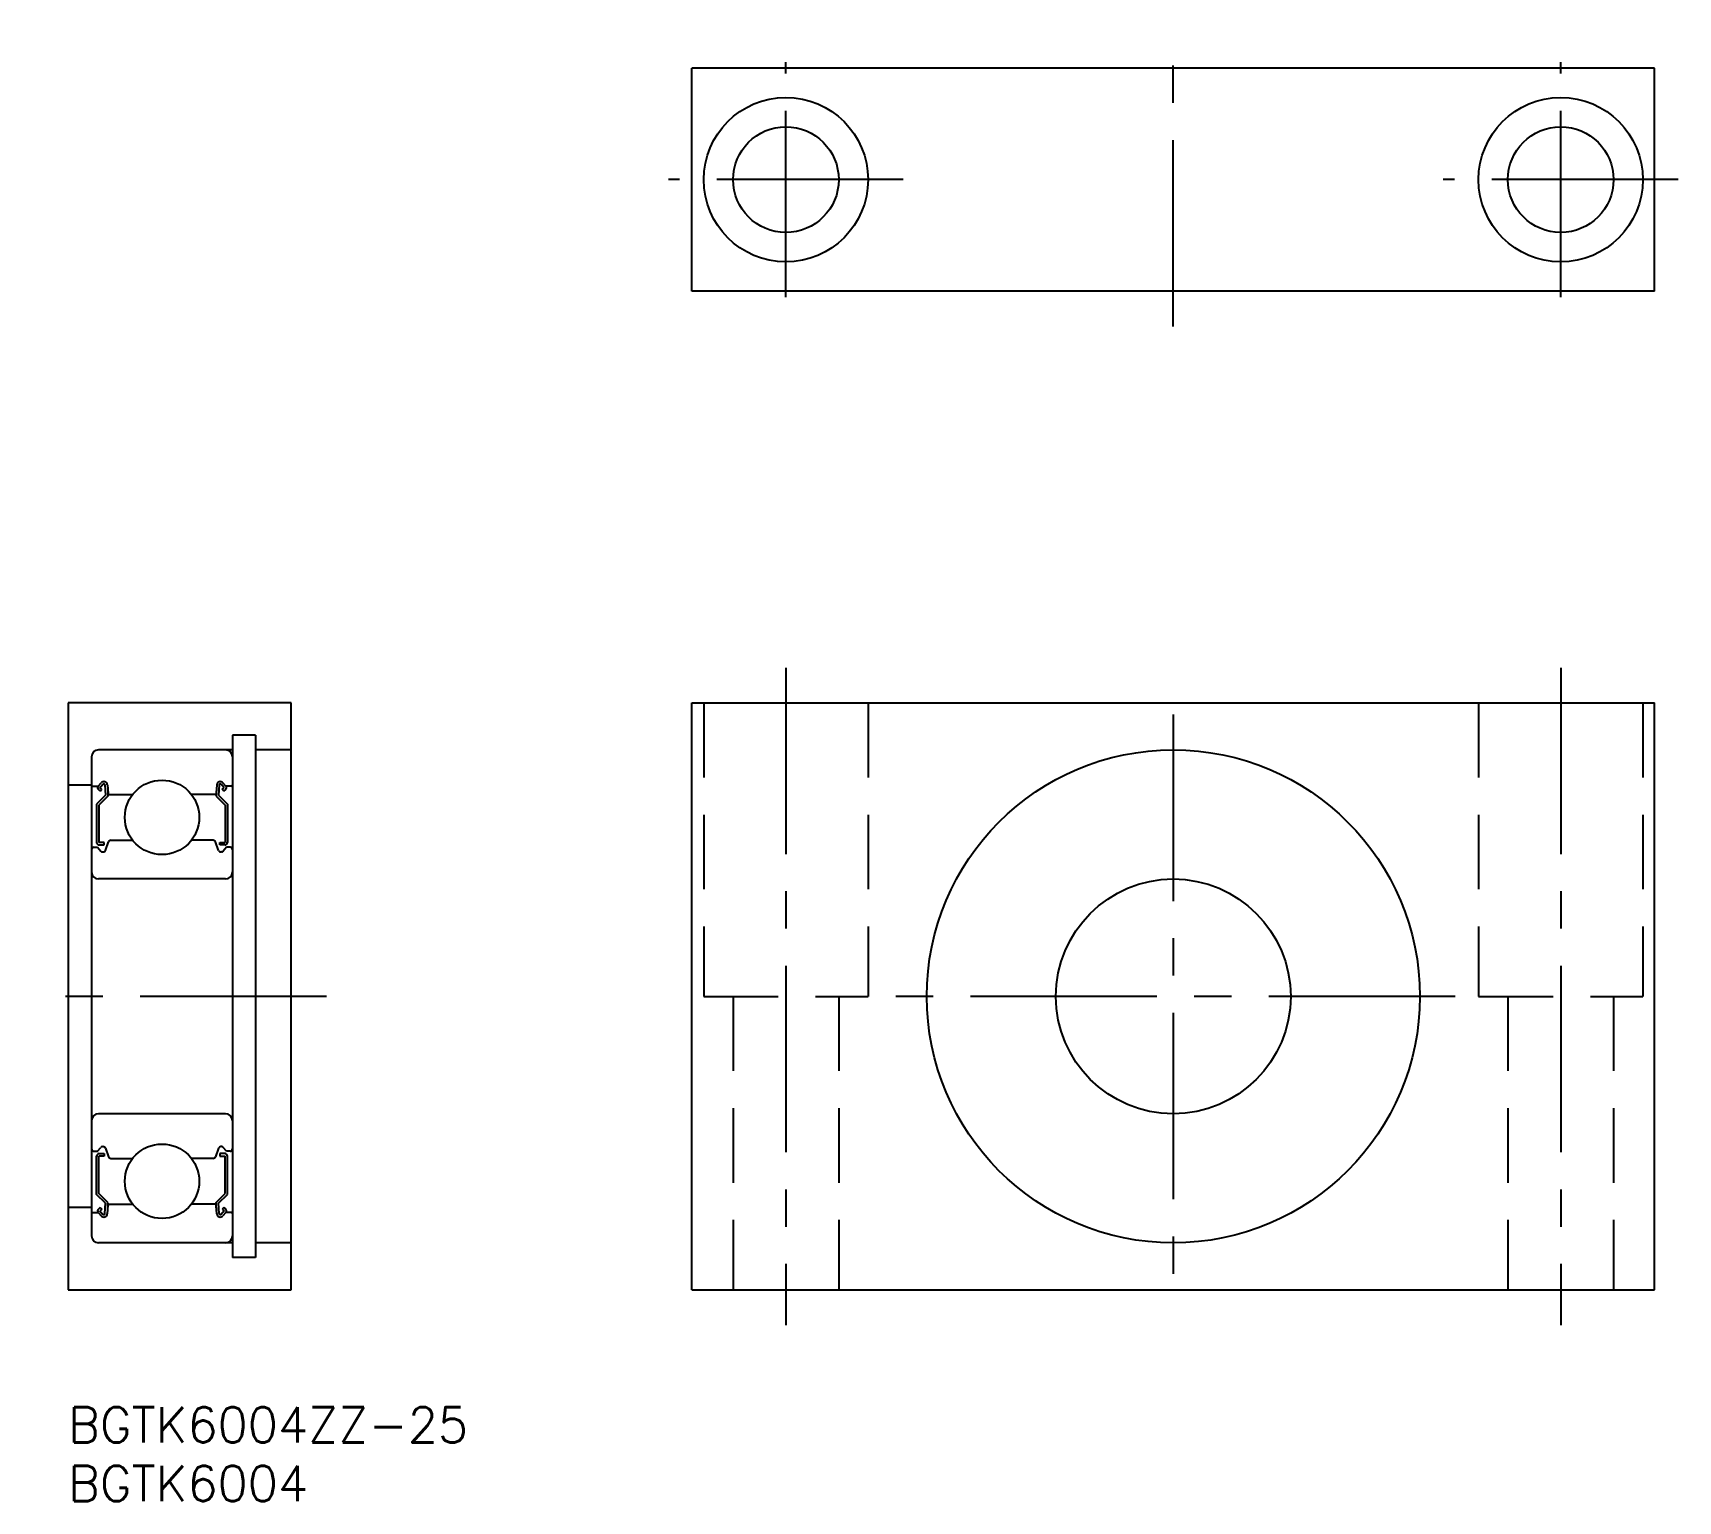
# Model space of a CAD drawing. Extents: x -3 to 137, y -8 to 117.
import ezdxf

# ---------------------------------------------------------------- set-up
doc = ezdxf.new("R2010")
doc.units = 0
doc.header["$LTSCALE"] = 0.5
doc.linetypes.add('CENTER', pattern=[50.8, 31.75, -6.35, 6.35, -6.35])
doc.linetypes.add('DASHED', pattern=[19.05, 12.7, -6.35])
for name, color, linetype in [('MSM_CENTER', 1, 'CENTER'), ('MSM_CONTINUOUS', 7, 'CONTINUOUS'), ('MSM_DASHED', 4, 'DASHED'), ('MSM_PART_NUMBER', 7, 'CONTINUOUS')]:
    doc.layers.add(name, color=color, linetype=linetype)
doc.styles.get("Standard").update_dxf_attribs({"font": 'txt.shx', "height": 3, "bigfont": 'bigfont.shx'})

# ---------------------------------------------------------------- blocks, each defined once
blk = doc.blocks.new('*U6')
at = {"layer": 'MSM_PART_NUMBER'}
blk.add_text('BGTK6004ZZ-25', height=3, dxfattribs=at).set_placement((0, -3))
blk = doc.blocks.new('*U7')
at = {"layer": 'MSM_PART_NUMBER'}
blk.add_text('BGTK6004', height=3, dxfattribs=at).set_placement((0, -8))

msp = doc.modelspace()

# ---------------------------------------------------------------- linework, layer by layer
at = {"layer": 'MSM_CENTER'}
for p, q in [((94.14, 92.08), (94.14, 117.08)), ((61.14, 94.58), (61.14, 114.58)), ((127.14, 94.58), (127.14, 114.58)), ((71.14, 104.58), (51.14, 104.58)), ((137.14, 104.58), (117.14, 104.58)), ((61.14, 63), (61.14, 7)), ((127.14, 63), (127.14, 7)), ((94.14, 59), (94.14, 11)), ((22, 35), (-3, 35)), ((118.14, 35), (70.14, 35))]:
    msp.add_line(p, q, dxfattribs=at)
at = {"layer": 'MSM_CONTINUOUS'}
for p, q in [((53.14, 95.08), (53.14, 114.08)), ((135.14, 114.08), (53.14, 114.08)), ((135.14, 95.08), (135.14, 114.08)), ((135.14, 95.08), (53.14, 95.08)), ((0, 60), (0, 10)), ((19, 60), (0, 60)), ((19, 10), (19, 60)), ((53.14, 10), (53.14, 60)), ((53.14, 60), (135.14, 60)), ((135.14, 10), (135.14, 60)), ((14, 57.25), (14, 12.75)), ((15.95, 57.25), (14, 57.25)), ((15.95, 57.25), (15.95, 12.75)), ((2, 55.4), (2, 14.6)), ((14, 56), (2.6, 56)), ((19, 56), (15.95, 56)), ((2, 53), (0, 53)), ((2.1, 52.9), (2.56, 52.9)), ((3.18, 52.13), (2.43, 51.38)), ((2.56, 52.9), (2.81, 53.2)), ((2.74, 52.49), (2.58, 52.62)), ((3.38, 52.05), (2.63, 51.3)), ((2.71, 52.77), (2.96, 53.07)), ((2.87, 52.64), (2.71, 52.77)), ((2.74, 52.49), (2.87, 52.64)), ((3.14, 53.01), (3.18, 52.13)), ((3.34, 53.03), (3.4, 52.29)), ((3.38, 52.52), (3.38, 52.05)), ((3.5, 52.2), (5.49, 52.2)), ((12.5, 52.2), (10.51, 52.2)), ((12.66, 53.03), (12.6, 52.29)), ((12.62, 52.52), (12.62, 52.05)), ((12.62, 52.05), (13.37, 51.3)), ((12.86, 53.01), (12.82, 52.13)), ((12.82, 52.13), (13.57, 51.38)), ((13.29, 52.77), (13.04, 53.07)), ((13.13, 52.64), (13.29, 52.77)), ((13.26, 52.49), (13.13, 52.64)), ((13.44, 52.9), (13.19, 53.2)), ((13.26, 52.49), (13.42, 52.62)), ((13.9, 52.9), (13.44, 52.9)), ((2.43, 51.38), (2.43, 48.1)), ((2.63, 51.3), (2.63, 48.1)), ((13.37, 51.3), (13.37, 48.1)), ((13.57, 51.38), (13.57, 48.1)), ((2.2, 47.7), (2.5, 47.7)), ((2.5, 47.7), (2.78, 47.37)), ((3.08, 48.1), (2.63, 48.1)), ((2.63, 47.9), (3.08, 47.9)), ((3.08, 47.9), (3.08, 48.1)), ((3.18, 47.43), (3.45, 48.17)), ((3.64, 48.3), (5.49, 48.3)), ((12.36, 48.3), (10.51, 48.3)), ((12.82, 47.43), (12.55, 48.17)), ((12.92, 48.1), (13.37, 48.1)), ((12.92, 47.9), (12.92, 48.1)), ((13.37, 47.9), (12.92, 47.9)), ((13.5, 47.7), (13.22, 47.37)), ((13.8, 47.7), (13.5, 47.7)), ((2.93, 47.3), (2.99, 47.3)), ((13.07, 47.3), (13.01, 47.3)), ((13.4, 45), (2.6, 45)), ((13.4, 25), (2.6, 25)), ((2.2, 21.8), (2.5, 21.8)), ((2.43, 18.12), (2.43, 21.4)), ((2.5, 21.8), (2.78, 22.13)), ((2.63, 21.6), (3.08, 21.6)), ((2.63, 18.2), (2.63, 21.4)), ((3.08, 21.4), (2.63, 21.4)), ((2.93, 22.2), (2.99, 22.2)), ((3.08, 21.6), (3.08, 21.4)), ((3.18, 22.07), (3.45, 21.33)), ((3.64, 21.2), (5.49, 21.2)), ((12.36, 21.2), (10.51, 21.2)), ((12.82, 22.07), (12.55, 21.33)), ((12.92, 21.6), (12.92, 21.4)), ((13.37, 21.6), (12.92, 21.6)), ((12.92, 21.4), (13.37, 21.4)), ((13.07, 22.2), (13.01, 22.2)), ((13.5, 21.8), (13.22, 22.13)), ((13.37, 18.2), (13.37, 21.4)), ((13.8, 21.8), (13.5, 21.8)), ((13.57, 18.12), (13.57, 21.4)), ((2, 17), (0, 17)), ((3.18, 17.37), (2.43, 18.12)), ((2.74, 17.01), (2.58, 16.88)), ((3.38, 17.45), (2.63, 18.2)), ((2.87, 16.86), (2.71, 16.73)), ((2.74, 17.01), (2.87, 16.86)), ((3.14, 16.49), (3.18, 17.37)), ((3.34, 16.47), (3.4, 17.21)), ((3.38, 16.98), (3.38, 17.45)), ((3.5, 17.3), (5.49, 17.3)), ((12.5, 17.3), (10.51, 17.3)), ((12.66, 16.47), (12.6, 17.21)), ((12.62, 17.45), (13.37, 18.2)), ((12.62, 16.98), (12.62, 17.45)), ((12.82, 17.37), (13.57, 18.12)), ((12.86, 16.49), (12.82, 17.37)), ((13.26, 17.01), (13.13, 16.86)), ((13.13, 16.86), (13.29, 16.73)), ((13.26, 17.01), (13.42, 16.88)), ((2.1, 16.6), (2.56, 16.6)), ((2.56, 16.6), (2.81, 16.3)), ((2.71, 16.73), (2.96, 16.43)), ((13.29, 16.73), (13.04, 16.43)), ((13.44, 16.6), (13.19, 16.3)), ((13.9, 16.6), (13.44, 16.6)), ((14, 14), (2.6, 14)), ((15.95, 12.75), (14, 12.75)), ((19, 14), (15.95, 14)), ((0, 10), (19, 10)), ((53.14, 10), (135.14, 10))]:
    msp.add_line(p, q, dxfattribs=at)
for centre, radius in [((61.14, 104.58), 7), ((127.14, 104.58), 7), ((61.14, 104.58), 4.5), ((127.14, 104.58), 4.5), ((94.14, 35), 21), ((8, 50.25), 3.17), ((94.14, 35), 10), ((8, 19.25), 3.17)]:
    msp.add_circle(centre, radius, dxfattribs=at)
for centre, radius, start, end in [((2.6, 55.4), 0.6, 90, 180), ((13.4, 55.4), 0.6, 0, 90), ((3.04, 53), 0.3, 4.9967, 140.002), ((12.96, 53), 0.3, 39.998, 175.0033), ((2.1, 53), 0.1, 180, 270), ((2.71, 52.77), 0.2, 140.002, 230.0826), ((3.04, 53), 0.1, 2.8198, 140.0002), ((3.5, 52.3), 0.1, 184.9967, 270), ((12.5, 52.3), 0.1, 270, 355.0033), ((12.96, 53), 0.1, 39.9998, 177.1802), ((13.29, 52.77), 0.2, 309.9174, 39.998), ((13.9, 53), 0.1, 270, 0), ((2.2, 47.5), 0.2, 90, 180), ((2.63, 48.1), 0.2, 180, 270), ((3.64, 48.1), 0.2, 90, 159.9914), ((12.36, 48.1), 0.2, 20.0086, 90), ((13.37, 48.1), 0.2, 270, 0), ((13.8, 47.5), 0.2, 0, 90), ((2.93, 47.5), 0.2, 219.9945, 270), ((2.99, 47.5), 0.2, 270, 339.9914), ((13.01, 47.5), 0.2, 200.0086, 270), ((13.07, 47.5), 0.2, 270, 320.0055), ((2.6, 45.6), 0.6, 180, 270), ((13.4, 45.6), 0.6, 270, 0), ((2.6, 24.4), 0.6, 90, 180), ((13.4, 24.4), 0.6, 0, 90), ((2.2, 22), 0.2, 180, 270), ((2.63, 21.4), 0.2, 90, 180), ((2.93, 22), 0.2, 90, 140.0055), ((2.99, 22), 0.2, 20.0086, 90), ((3.64, 21.4), 0.2, 200.0086, 270), ((12.36, 21.4), 0.2, 270, 339.9914), ((13.01, 22), 0.2, 90, 159.9914), ((13.07, 22), 0.2, 39.9945, 90), ((13.37, 21.4), 0.2, 0, 90), ((13.8, 22), 0.2, 270, 0), ((2.71, 16.73), 0.2, 129.9174, 219.998), ((3.5, 17.2), 0.1, 90, 175.0033), ((12.5, 17.2), 0.1, 4.9967, 90), ((13.29, 16.73), 0.2, 320.002, 50.0826), ((2.1, 16.5), 0.1, 90, 180), ((3.04, 16.5), 0.3, 219.998, 355.0033), ((3.04, 16.5), 0.1, 219.9998, 357.1802), ((12.96, 16.5), 0.3, 184.9967, 320.002), ((12.96, 16.5), 0.1, 182.8198, 320.0002), ((13.9, 16.5), 0.1, 0, 90), ((2.6, 14.6), 0.6, 180, 270), ((13.4, 14.6), 0.6, 270, 0)]:
    msp.add_arc(centre, radius, start, end, dxfattribs=at)
at = {"layer": 'MSM_DASHED'}
for p, q in [((54.14, 60), (54.14, 35)), ((68.14, 60), (68.14, 35)), ((120.14, 60), (120.14, 35)), ((134.14, 60), (134.14, 35)), ((54.14, 35), (68.14, 35)), ((56.64, 35), (56.64, 10)), ((65.64, 35), (65.64, 10)), ((120.14, 35), (134.14, 35)), ((122.64, 35), (122.64, 10)), ((131.64, 35), (131.64, 10))]:
    msp.add_line(p, q, dxfattribs=at)

# ---------------------------------------------------------------- block references
at = {"layer": 'MSM_CONTINUOUS'}
for name in ['*U6', '*U7']:
    msp.add_blockref(name, (0, 0), dxfattribs=at)

doc.saveas('drawing.dxf')
